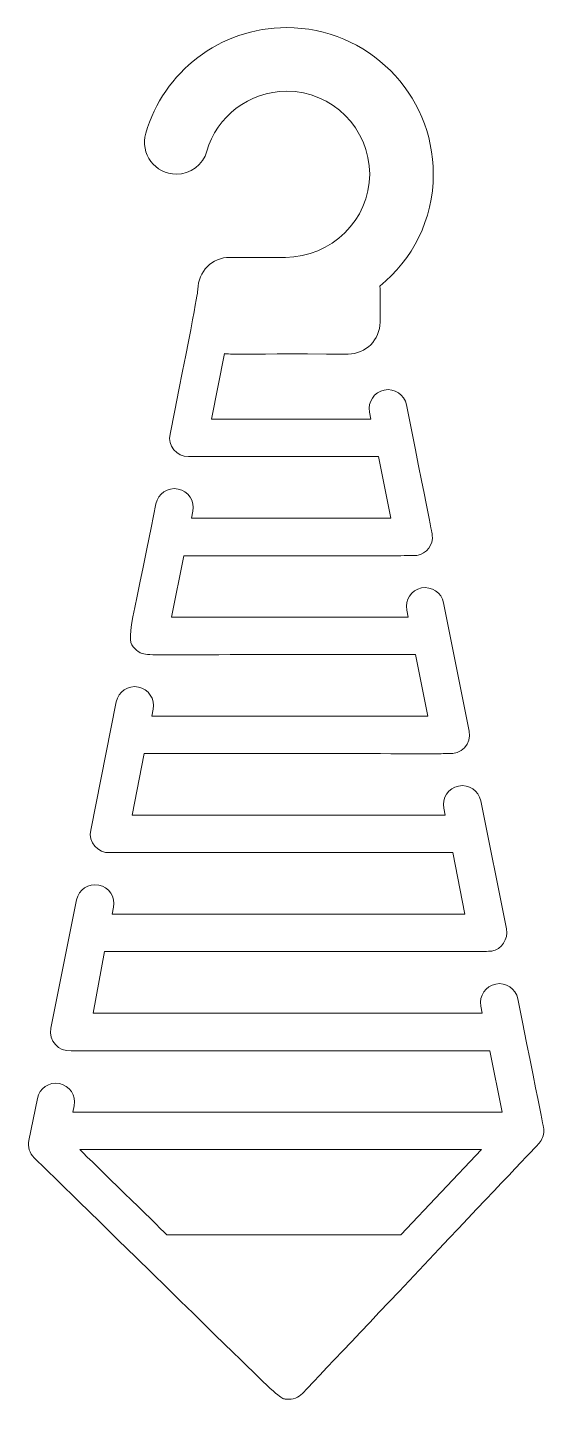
# Model space of a CAD drawing. Header units: inches. Extents: x 34.6 to 40.3, y -15.2 to 0.1.
import ezdxf

# ---------------------------------------------------------------- set-up
doc = ezdxf.new("R2010")
doc.units = ezdxf.units.IN
doc.header["$MEASUREMENT"] = 0
doc.layers.add('_U+0421_U+043B_U+043E_U+0439 1', color=7, linetype='Continuous')

msp = doc.modelspace()

# ---------------------------------------------------------------- linework, layer by layer
at = {"layer": '_U+0421_U+043B_U+043E_U+0439 1', "color": 1, "lineweight": 9, "true_color": 0xff0000}
for points, knots in [([(40.339, -12.128), (40.339, -12.089), (40.345, -12.146), (40.052, -10.664), (40.029, -10.551), (39.919, -10.477), (39.807, -10.5), (39.694, -10.522), (39.62, -10.632), (39.643, -10.745), (39.643, -10.745), (39.658, -10.822), (39.658, -10.822), (39.658, -10.822), (35.345, -10.822), (35.345, -10.822), (35.345, -10.822), (35.473, -10.141), (35.473, -10.141), (39.992, -10.141), (39.762, -10.137), (39.761, -10.137), (39.875, -10.114), (39.947, -10.002), (39.924, -9.89), (39.924, -9.89), (39.64, -8.468), (39.64, -8.468), (39.618, -8.355), (39.508, -8.282), (39.395, -8.305), (39.282, -8.327), (39.209, -8.437), (39.232, -8.55), (39.232, -8.55), (39.247, -8.627), (39.247, -8.627), (39.247, -8.627), (35.777, -8.627), (35.777, -8.627), (35.777, -8.627), (35.913, -7.946), (35.913, -7.946), (39.462, -7.945), (39.25, -7.948), (39.28, -7.944), (39.423, -7.964), (39.541, -7.836), (39.513, -7.697), (39.513, -7.697), (39.229, -6.273), (39.229, -6.273), (39.206, -6.16), (39.097, -6.087), (38.984, -6.109), (38.871, -6.132), (38.798, -6.242), (38.82, -6.354), (38.82, -6.354), (38.836, -6.431), (38.836, -6.431), (38.836, -6.431), (36.216, -6.431), (36.216, -6.431), (36.216, -6.431), (36.352, -5.751), (36.352, -5.751), (39.085, -5.751), (38.903, -5.752), (38.933, -5.747), (39.043, -5.728), (39.115, -5.628), (39.104, -5.522), (39.102, -5.497), (39.109, -5.544), (38.818, -4.078), (38.795, -3.965), (38.685, -3.892), (38.572, -3.914), (38.46, -3.937), (38.386, -4.046), (38.409, -4.159), (38.409, -4.159), (38.424, -4.236), (38.424, -4.236), (38.424, -4.236), (36.656, -4.236), (36.656, -4.236), (36.656, -4.236), (36.801, -3.51), (36.801, -3.51), (36.856, -3.519), (36.799, -3.513), (38.171, -3.515), (38.367, -3.515), (38.525, -3.357), (38.525, -3.161), (38.524, -2.779), (38.526, -2.793), (38.523, -2.761), (38.884, -2.469), (39.115, -2.026), (39.115, -1.521), (39.115, -0.623), (38.387, 0.104), (37.49, 0.104), (36.75, 0.104), (36.125, -0.391), (35.929, -1.067), (35.863, -1.294), (36.031, -1.521), (36.267, -1.521), (36.424, -1.521), (36.563, -1.418), (36.606, -1.267), (36.716, -0.883), (37.071, -0.601), (37.49, -0.601), (37.997, -0.601), (38.41, -1.014), (38.41, -1.521), (38.41, -2.028), (37.983, -2.443), (37.476, -2.443), (37.476, -2.443), (36.861, -2.443), (36.861, -2.443), (36.665, -2.443), (36.507, -2.602), (36.507, -2.797), (36.507, -2.797), (36.496, -2.927), (36.198, -4.403), (36.172, -4.53), (36.268, -4.653), (36.402, -4.653), (36.402, -4.653), (38.507, -4.653), (38.507, -4.653), (38.507, -4.653), (38.643, -5.334), (38.643, -5.334), (38.643, -5.334), (36.435, -5.334), (36.435, -5.334), (36.435, -5.334), (36.451, -5.257), (36.451, -5.257), (36.473, -5.144), (36.4, -5.034), (36.287, -5.012), (36.174, -4.989), (36.064, -5.062), (36.042, -5.175), (35.741, -6.686), (35.695, -6.691), (35.831, -6.801), (35.936, -6.887), (35.851, -6.834), (38.919, -6.848), (38.919, -6.848), (39.054, -7.529), (39.054, -7.529), (39.054, -7.529), (35.996, -7.529), (35.996, -7.529), (35.996, -7.529), (36.011, -7.453), (36.011, -7.453), (36.033, -7.34), (35.96, -7.23), (35.847, -7.207), (35.734, -7.185), (35.625, -7.258), (35.602, -7.371), (35.602, -7.371), (35.319, -8.795), (35.319, -8.795), (35.292, -8.926), (35.396, -9.051), (35.534, -9.043), (35.534, -9.043), (39.33, -9.043), (39.33, -9.043), (39.33, -9.043), (39.466, -9.724), (39.466, -9.724), (39.466, -9.724), (35.556, -9.724), (35.556, -9.724), (35.556, -9.724), (35.571, -9.648), (35.571, -9.648), (35.594, -9.535), (35.521, -9.426), (35.408, -9.403), (35.295, -9.381), (35.185, -9.454), (35.163, -9.567), (35.163, -9.567), (34.879, -10.99), (34.879, -10.99), (34.852, -11.127), (34.963, -11.252), (35.102, -11.239), (35.102, -11.239), (39.741, -11.239), (39.741, -11.239), (39.741, -11.239), (39.877, -11.92), (39.877, -11.92), (39.877, -11.92), (35.122, -11.92), (35.122, -11.92), (35.122, -11.92), (35.136, -11.849), (35.136, -11.849), (35.159, -11.736), (35.085, -11.627), (34.973, -11.604), (34.86, -11.582), (34.75, -11.655), (34.728, -11.768), (34.728, -11.768), (34.634, -12.236), (34.634, -12.236), (34.62, -12.305), (34.642, -12.376), (34.693, -12.426), (37.533, -15.205), (37.388, -15.09), (37.49, -15.103), (37.557, -15.111), (37.623, -15.085), (37.666, -15.039), (38.219, -14.454), (40.276, -12.278), (40.287, -12.266), (40.322, -12.226), (40.339, -12.177), (40.339, -12.128)], [0, 0, 0, 0, 1, 1, 1, 2, 2, 2, 3, 3, 3, 4, 4, 4, 5, 5, 5, 6, 6, 6, 7, 7, 7, 8, 8, 8, 9, 9, 9, 10, 10, 10, 11, 11, 11, 12, 12, 12, 13, 13, 13, 14, 14, 14, 15, 15, 15, 16, 16, 16, 17, 17, 17, 18, 18, 18, 19, 19, 19, 20, 20, 20, 21, 21, 21, 22, 22, 22, 23, 23, 23, 24, 24, 24, 25, 25, 25, 26, 26, 26, 27, 27, 27, 28, 28, 28, 29, 29, 29, 30, 30, 30, 31, 31, 31, 32, 32, 32, 33, 33, 33, 34, 34, 34, 35, 35, 35, 36, 36, 36, 37, 37, 37, 38, 38, 38, 39, 39, 39, 40, 40, 40, 41, 41, 41, 42, 42, 42, 43, 43, 43, 44, 44, 44, 45, 45, 45, 46, 46, 46, 47, 47, 47, 48, 48, 48, 49, 49, 49, 50, 50, 50, 51, 51, 51, 52, 52, 52, 53, 53, 53, 54, 54, 54, 55, 55, 55, 56, 56, 56, 57, 57, 57, 58, 58, 58, 59, 59, 59, 60, 60, 60, 61, 61, 61, 62, 62, 62, 63, 63, 63, 64, 64, 64, 65, 65, 65, 66, 66, 66, 67, 67, 67, 68, 68, 68, 69, 69, 69, 70, 70, 70, 71, 71, 71, 72, 72, 72, 73, 73, 73, 74, 74, 74, 75, 75, 75, 76, 76, 76, 77, 77, 77, 78, 78, 78, 79, 79, 79, 80, 80, 80, 80]), ([(36.163, -13.28), (36.031, -13.151), (35.365, -12.501), (35.197, -12.336), (35.197, -12.336), (39.648, -12.336), (39.648, -12.336), (39.648, -12.336), (38.755, -13.28), (38.755, -13.28), (38.755, -13.28), (36.163, -13.28), (36.163, -13.28)], [0, 0, 0, 0, 1, 1, 1, 2, 2, 2, 3, 3, 3, 4, 4, 4, 4])]:
    msp.add_open_spline(points, degree=3, knots=knots, dxfattribs=at)

doc.saveas('drawing.dxf')
